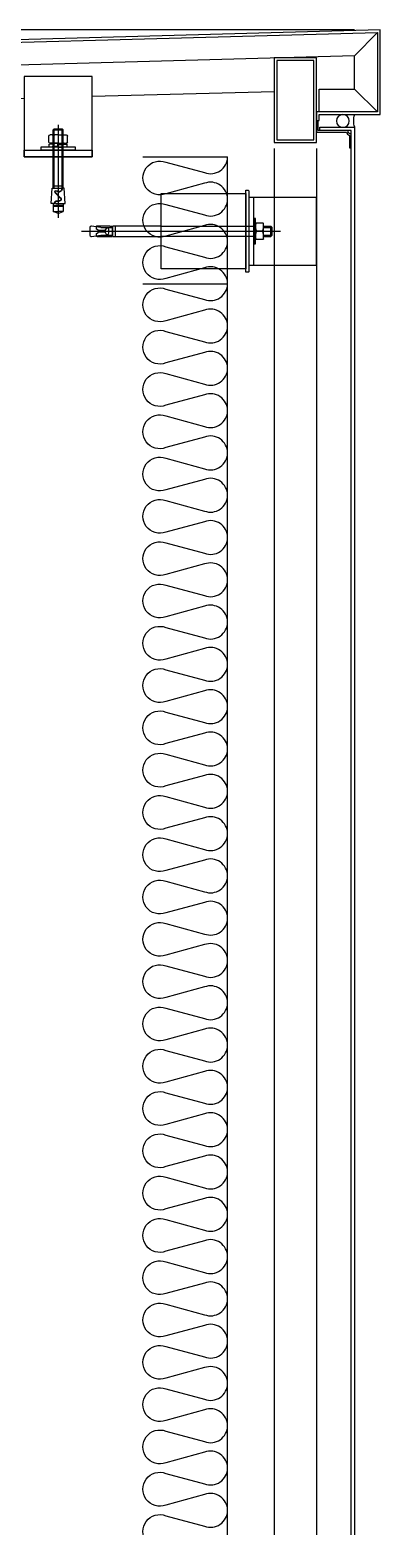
# Model space of a CAD drawing. Header units: millimetres. Extents: x -1320 to 172218, y -4077 to 50350.
# Drawn here: x 17567 to 17980, y 48581 to 50350 of the extents above; entities that cross this region are included whole.
import ezdxf

# ---------------------------------------------------------------- set-up
doc = ezdxf.new("R2010")
doc.units = ezdxf.units.MM
doc.header["$LTSCALE"] = 60
for name, color, linetype in [('0-Sheet', 7, 'Continuous'), ('A-ELE-8', 8, 'Continuous'), ('A-ETC-8', 8, 'Continuous'), ('A-FIN', 6, 'Continuous'), ('A-FIN-9', 7, 'Continuous'), ('INSUL', 8, 'Continuous'), ('ISL', 251, 'Continuous')]:
    doc.layers.add(name, color=color, linetype=linetype)

# ---------------------------------------------------------------- blocks, each defined once
blk = doc.blocks.new('너트 M12')
for p, q in [((-9, 0), (9, 0)), ((-9.5, -9), (-9.5, -0.5)), ((9, -9.5), (-9, -9.5)), ((0, -8.3), (0, -1.2)), ((9.5, -0.5), (9.5, -9))]:
    blk.add_line(p, q)
for centre, start, end in [((-9, -0.5), 90, 180), ((-9, -9), 180, 270), ((9, -0.5), 0, 90), ((9, -9), 270, 0)]:
    blk.add_arc(centre, 0.5, start, end)
at = {"extrusion": (0, 0, -1)}
for centre, major_axis, ratio, start_param, end_param in [((-4.8, -0.9), (-4.75, 0.31), 0.185359, -0.024388, 3.141593), ((4.8, -0.9), (4.75, 0.31), 0.185108, 3.141593, 6.30754), ((-4.8, -8.6), (4.75, 0.31), 0.187111, 0, 3.166211), ((4.8, -8.6), (-4.75, 0.31), 0.185991, 3.117121, 6.283185)]:
    blk.add_ellipse(centre, major_axis=major_axis, ratio=ratio, start_param=start_param, end_param=end_param, dxfattribs=at)
blk = doc.blocks.new('A$C4fb6b26a')
at = {"layer": 'A-ETC-8'}
for p, q in [((-80, 0), (-80, -80)), ((-265.5, -34), (-266, -34)), ((-254.5, -35.5), (-265.5, -34)), ((-260.1, -34.8), (-260.1, -36.5)), ((-244.1, -33.8), (-259.1, -33.8)), ((-244.1, -33.8), (-241.1, -33.8)), ((-241.1, -33.8), (-241.1, -46.2)), ((-240.5, -46), (-240.5, -34)), ((-237.5, -34), (-240.5, -34)), ((-237.5, -46), (-237.5, -34)), ((-183.5, -34), (-237.5, -34)), ((-183.5, -34), (-74, -34)), ((-62.5, -34), (-54, -34)), ((-54, -46), (-54, -34)), ((-52.5, -35.5), (-54, -34)), ((-277.5, -40), (-42.5, -40)), ((-267.5, -35.5), (-267.5, -44.5)), ((-266, -46), (-265.5, -46)), ((-265.5, -46), (-254.5, -44.5)), ((-260.1, -43.5), (-260.1, -45.2)), ((-259.6, -37.3), (-257.8, -38.5)), ((-259.6, -42.7), (-257.8, -41.5)), ((-259.1, -46.2), (-244.1, -46.2)), ((-249.6, -39), (-256.2, -39)), ((-249.6, -41), (-256.2, -41)), ((-254.5, -35.5), (-240.5, -35.5)), ((-254.5, -44.5), (-240.5, -44.5)), ((-249.1, -38.5), (-249.1, -38)), ((-249.1, -42), (-249.1, -41.5)), ((-245.1, -42), (-245.1, -38)), ((-244.1, -46.2), (-241.1, -46.2)), ((-240.5, -46), (-237.5, -46)), ((-237.5, -46), (-183.5, -46)), ((-74, -46), (-183.5, -46)), ((-62.7, -44.5), (-52.5, -44.5)), ((-62.5, -35.5), (-52.5, -35.5)), ((-62.5, -46), (-54, -46)), ((-52.5, -44.5), (-54, -46)), ((-52.5, -44.5), (-52.5, -35.5))]:
    blk.add_line(p, q, dxfattribs=at)
for points in [[(-83.5, 4.5), (-83.5, -84.5), (-183.5, -84.5), (-183.5, 4.5)], [(-80, -80), (-74, -80), (-74, 0), (-80, 0)], [(-74, -25), (-74, -55), (-72, -55), (-72, -25)]]:
    blk.add_lwpolyline(points, close=True, dxfattribs=at)
blk.add_lwpolyline([(-80, 7.5), (-80, -87.5, -0.414214), (-81, -88.5), (-83.5, -88.5), (-83.5, 8.5), (-81, 8.5, -0.414214)], format="xyb", close=True, dxfattribs=at)
blk.add_lwpolyline([(-80, -80), (0, -80), (0, 0), (-80, 0)], dxfattribs=at)
for centre, radius, start, end in [((-266, -35.5), 1.5, 90, 180), ((-259.1, -34.8), 1, 90, 180), ((-266, -44.5), 1.5, 180, 270), ((-259.1, -36.5), 1, 180, 236.3099), ((-259.1, -43.5), 1, 123.6901, 180), ((-259.1, -45.2), 1, 180, 270), ((-256.2, -36), 3, 236.3099, 270), ((-256.2, -44), 3, 90, 123.6901), ((-249.6, -38.5), 0.5, 270, 0), ((-249.6, -41.5), 0.5, 0, 90), ((-247.1, -38), 2, 90, 180), ((-247.1, -42), 2, 180, 270), ((-247.1, -38), 2, 0, 90), ((-247.1, -42), 2, 270, 0)]:
    blk.add_arc(centre, radius, start, end, dxfattribs=at)
at = {"layer": 'A-ETC-8', "xscale": -1, "rotation": 90}
blk.add_blockref('너트 M12', (-72, -40), dxfattribs=at)
blk = doc.blocks.new('A$C632c858f')
at = {"layer": 'A-ETC-8'}
blk.add_arc((-2.8, 0), 24, 341.8248, 18.1752, dxfattribs=at)
blk.add_ellipse((34, 0), major_axis=(7.59, 0), ratio=0.987937, dxfattribs=at)
blk = doc.blocks.new('A$Cae507117')
at = {"layer": 'A-ETC-8'}
for points in [[(-50, 0), (-50, -50), (0, -50), (0, 0)], [(-46.8, -3.2), (-46.8, -46.8), (-3.2, -46.8), (-3.2, -3.2)]]:
    blk.add_lwpolyline(points, close=True, dxfattribs=at)
blk = doc.blocks.new('A$C74a2a393')
at = {"layer": 'A-ETC-8', "elevation": 0}
for points in [[(-50, -100), (-50, 0), (0, 0), (0, -100)], [(-46.8, -96.8), (-46.8, -3.2), (-3.2, -3.2), (-3.2, -96.8)]]:
    blk.add_lwpolyline(points, close=True, dxfattribs=at)
blk = doc.blocks.new('M12-STUD ANCHOR')
at = {"layer": 'A-ETC-8'}
for p, q in [((28.7, 54.2), (28.7, -55.8)), ((17.8, 33.7), (17.8, 40.7)), ((28.7, 42.2), (19.2, 42.2)), ((22.7, 48), (23.9, 49.2)), ((34.7, 48), (22.7, 48)), ((22.7, -20.8), (22.7, 48)), ((23.3, 33.7), (23.3, 40.7)), ((33.5, 49.2), (23.9, 49.2)), ((23.9, -20.8), (23.9, 49.2)), ((28.7, 42.2), (38.2, 42.2)), ((33.5, 49.2), (34.7, 48)), ((33.5, -20.8), (33.5, 49.2)), ((34.2, 33.7), (34.2, 40.7)), ((34.7, -20.8), (34.7, 48)), ((39.7, 33.7), (39.7, 40.7)), ((28.2, 30.2), (18, 31.2)), ((18, 28.2), (18, 31.2)), ((18, 31.2), (29.2, 31.2)), ((28.2, 27.2), (18, 28.2)), ((28.7, 32.2), (19.2, 32.2)), ((28.2, 27.2), (28.2, 30.2)), ((39.5, 28.2), (28.2, 28.2)), ((28.7, 32.2), (38.2, 32.2)), ((29.2, 29.2), (29.2, 32.2)), ((39.5, 31.2), (29.2, 32.2)), ((39.5, 28.2), (29.2, 29.2)), ((39.5, 28.2), (39.5, 31.2)), ((20.5, -38.8), (21.7, -20.8)), ((21.7, -20.8), (24.3, -20.8)), ((22.7, -18.4), (34.7, -18.4)), ((28.7, -20.8), (24.8, -20.8)), ((25.8, -32.3), (32, -26.1)), ((26.2, -32.6), (32.3, -26.5)), ((35.7, -20.8), (28.7, -20.8)), ((36.9, -38.8), (35.7, -20.8)), ((28.7, -38.8), (20.5, -38.8)), ((22.7, -38.8), (22.7, -48.4)), ((22.7, -41.2), (34.7, -41.2)), ((22.7, -42.4), (34.7, -42.4)), ((22.7, -48.4), (28.7, -48.4)), ((28.7, -50.8), (22.7, -48.4)), ((31.1, -35.9), (27.5, -35.9)), ((31.1, -36.4), (27.5, -36.4)), ((31.1, -38.8), (28.7, -38.8)), ((28.7, -50.8), (34.7, -48.4)), ((34.7, -48.4), (28.7, -48.4)), ((32.3, -38.8), (36.9, -38.8)), ((34.7, -38.8), (34.7, -48.4))]:
    blk.add_line(p, q, dxfattribs=at)
for centre, radius, start, end in [((19.2, 40.7), 1.47, 90, 180), ((21.8, 40.7), 1.47, 360, 90), ((24.7, 40.7), 1.47, 90, 180), ((32.8, 40.7), 1.47, 360, 90), ((35.7, 40.7), 1.47, 90, 180), ((38.2, 40.7), 1.47, 360, 90), ((19.2, 33.7), 1.47, 180, 270), ((21.8, 33.7), 1.47, 270, 360), ((24.7, 33.7), 1.47, 180, 270), ((32.8, 33.7), 1.47, 270, 360), ((35.7, 33.7), 1.47, 180, 270), ((38.2, 33.7), 1.47, 270, 360), ((27.7, -21.9), 3.6, 161.9622, 315), ((27.7, -21.9), 3.12, 159.0667, 315), ((27.5, -34), 2.4, 135, 270), ((27.5, -34), 1.92, 135, 270), ((31.1, -25.3), 1.68, 315, 135), ((31.1, -25.3), 1.2, 315, 135), ((31.1, -37.6), 1.68, 314.4153, 90), ((31.1, -37.6), 1.2, 270, 90)]:
    blk.add_arc(centre, radius, start, end, dxfattribs=at)
blk = doc.blocks.new('A$Ca447c92b')
at = {"layer": '0-Sheet'}
for p, q in [((405, 50, 0), (405, 42.8, 0)), ((405, 42.8, 0), (408, 42.8, 0))]:
    blk.add_line(p, q, dxfattribs=at)
at = {"layer": 'A-ETC-8'}
for p, q in [((450, 119.2, 0), (477, 146.9, 0)), ((-220, 100.9, 0), (-247, 127, 0)), ((-220, 100.9, 0), (-220, -117)), ((355, 77, 0), (140, 71.2, 0)), ((408, 53, 0), (408, 80, 0)), ((477, 53, 0), (450, 80, 0)), ((60, 69.1, 0), (-170, 63.1, 0))]:
    blk.add_line(p, q, dxfattribs=at)
at = {"layer": 'A-ETC-8', "elevation": 0}
blk.add_lwpolyline([(408, 80), (450, 80), (450, 119.2), (-220, 100.9)], dxfattribs=at)
for points in [[(140, 94.8), (60, 94.8), (60, 0), (140, 0)], [(140, 8), (140, 0), (60, 0), (60, 8)], [(120, 8), (80, 8), (80, 12), (120, 12)], [(-200, -120), (-230, -120), (-230, -117), (-203, -117), (-203, -90), (-200, -90)]]:
    blk.add_lwpolyline(points, close=True, dxfattribs=at)
at = {"layer": 'A-ETC-8'}
blk.add_arc((-210, -213.7), 64.5, 81.0843, 98.9157, dxfattribs=at)
at = {"layer": 'A-ETC-8', "extrusion": (0, 0, -1)}
blk.add_ellipse((-210, -133.5), major_axis=(0, 10), ratio=0.999542, dxfattribs=at)
at = {"layer": 'A-FIN-9', "elevation": 0}
blk.add_lwpolyline([(408, 42.8), (408, 50), (480, 50), (480, 150), (-250, 130), (-250, -150), (-220, -150), (-220, -123), (-208, -123), (-208, -120), (-223, -120), (-223, -147), (-247, -147), (-247, 127.1), (477, 146.9), (477, 53), (405, 53), (405, 42.8)], close=True, dxfattribs=at)
at = {"layer": 'A-ETC-8', "xscale": -1}
for name, p in [('A$C74a2a393', (355, 116.9, 0)), ('A$Cae507117', (-220, 100.9, 0)), ('M12-STUD ANCHOR', (128.7, -16.2, 0)), ('A$C632c858f', (470.1, 42.5, 0))]:
    blk.add_blockref(name, p, dxfattribs=at)

msp = doc.modelspace()

# ---------------------------------------------------------------- linework, layer by layer
at = {"layer": 'A-ELE-8'}
msp.add_line((17950, 50350), (12650, 50350), dxfattribs=at)
at = {"layer": 'A-ETC-8'}
for p, q in [((17855, 50209.7, 0), (17855, 46252.4, 0)), ((17905, 50209.7, 0), (17905, 46252.4, 0))]:
    msp.add_line(p, q, dxfattribs=at)
at = {"layer": 'A-ETC-8', "elevation": 0}
msp.add_lwpolyline([(17942, 50231), (17907, 50231), (17907, 50242), (17905, 50242), (17905, 50229), (17940.3, 50229, 0.226541), (17944, 50225.3), (17944, 50210.7), (17946, 50210.7), (17946, 50227, -0.414214)], format="xyb", close=True, dxfattribs=at)
at = {"layer": 'A-FIN', "elevation": 0}
msp.add_lwpolyline([(17909, 50231), (17909, 50235), (17950, 50235), (17950.3, 46252.4), (17905, 46252.4), (17905, 46256.4), (17946.3, 46256.4), (17946, 50231), (17909, 50231)], close=True, dxfattribs=at)
at = {"layer": 'INSUL'}
for p, q in [((17700, 50200), (17800, 50200)), ((17800, 46252.4), (17800, 50200)), ((17700, 50050, 0), (17800, 50050, 0))]:
    msp.add_line(p, q, dxfattribs=at)
at = {"layer": 'ISL', "elevation": 0}
msp.add_lwpolyline([(17727.1, 48556.3, -1.449198), (17727.1, 48593.7), (17772.9, 48581.3, 0.524856), (17800, 48600, 0.524856), (17772.9, 48618.7), (17727.1, 48606.3, -1.449198), (17727.1, 48643.7), (17772.9, 48631.3, 0.524856), (17800, 48650, 0.524856), (17772.9, 48668.7), (17727.1, 48656.3, -1.449198), (17727.1, 48693.7), (17772.9, 48681.3, 0.524856), (17800, 48700, 0.524856), (17772.9, 48718.7), (17727.1, 48706.3, -1.449198), (17727.1, 48743.7), (17772.9, 48731.3, 0.524856), (17800, 48750, 0.524856), (17772.9, 48768.7), (17727.1, 48756.3, -1.449198), (17727.1, 48793.7), (17772.9, 48781.3, 0.524856), (17800, 48800, 0.524856), (17772.9, 48818.7), (17727.1, 48806.3, -1.449198), (17727.1, 48843.7), (17772.9, 48831.3, 0.524856), (17800, 48850, 0.524856), (17772.9, 48868.7), (17727.1, 48856.3, -1.449198), (17727.1, 48893.7), (17772.9, 48881.3, 0.524856), (17800, 48900, 0.524856), (17772.9, 48918.7), (17727.1, 48906.3, -1.449198), (17727.1, 48943.7), (17772.9, 48931.3, 0.524856), (17800, 48950, 0.524856), (17772.9, 48968.7), (17727.1, 48956.3, -1.449198), (17727.1, 48993.7), (17772.9, 48981.3, 0.524856), (17800, 49000, 0.524856), (17772.9, 49018.7), (17727.1, 49006.3, -1.449198), (17727.1, 49043.7), (17772.9, 49031.3, 0.524856), (17800, 49050, 0.524856), (17772.9, 49068.7), (17727.1, 49056.3, -1.449198), (17727.1, 49093.7), (17772.9, 49081.3, 0.524856), (17800, 49100, 0.524856), (17772.9, 49118.7), (17727.1, 49106.3, -1.449198), (17727.1, 49143.7), (17772.9, 49131.3, 0.524856), (17800, 49150, 0.524856), (17772.9, 49168.7), (17727.1, 49156.3, -1.449198), (17727.1, 49193.7), (17772.9, 49181.3, 0.524856), (17800, 49200, 0.524856), (17772.9, 49218.7), (17727.1, 49206.3, -1.449198), (17727.1, 49243.7), (17772.9, 49231.3, 0.524856), (17800, 49250, 0.524856), (17772.9, 49268.7), (17727.1, 49256.3, -1.449198), (17727.1, 49293.7), (17772.9, 49281.3, 0.524856), (17800, 49300, 0.524856), (17772.9, 49318.7), (17727.1, 49306.3, -1.449198), (17727.1, 49343.7), (17772.9, 49331.3, 0.524856), (17800, 49350, 0.524856), (17772.9, 49368.7), (17727.1, 49356.3, -1.449198), (17727.1, 49393.7), (17772.9, 49381.3, 0.524856), (17800, 49400, 0.524856), (17772.9, 49418.7), (17727.1, 49406.3, -1.449198), (17727.1, 49443.7), (17772.9, 49431.3, 0.524856), (17800, 49450, 0.524856), (17772.9, 49468.7), (17727.1, 49456.3, -1.449198), (17727.1, 49493.7), (17772.9, 49481.3, 0.524856), (17800, 49500, 0.524856), (17772.9, 49518.7), (17727.1, 49506.3, -1.449198), (17727.1, 49543.7), (17772.9, 49531.3, 0.524856), (17800, 49550, 0.524856), (17772.9, 49568.7), (17727.1, 49556.3, -1.449198), (17727.1, 49593.7), (17772.9, 49581.3, 0.524856), (17800, 49600, 0.524856), (17772.9, 49618.7), (17727.1, 49606.3, -1.449198), (17727.1, 49643.7), (17772.9, 49631.3, 0.524856), (17800, 49650, 0.524856), (17772.9, 49668.7), (17727.1, 49656.3, -1.449198), (17727.1, 49693.7), (17772.9, 49681.3, 0.524856), (17800, 49700, 0.524856), (17772.9, 49718.7), (17727.1, 49706.3, -1.449198), (17727.1, 49743.7), (17772.9, 49731.3, 0.524856), (17800, 49750, 0.524856), (17772.9, 49768.7), (17727.1, 49756.3, -1.449198), (17727.1, 49793.7), (17772.9, 49781.3, 0.524856), (17800, 49800, 0.524856), (17772.9, 49818.7), (17727.1, 49806.3, -1.449198), (17727.1, 49843.7), (17772.9, 49831.3, 0.524856), (17800, 49850, 0.524856), (17772.9, 49868.7), (17727.1, 49856.3, -1.449198), (17727.1, 49893.7), (17772.9, 49881.3, 0.524856), (17800, 49900, 0.524856), (17772.9, 49918.7), (17727.1, 49906.3, -1.449198), (17727.1, 49943.7), (17772.9, 49931.3, 0.524856), (17800, 49950, 0.524856), (17772.9, 49968.7), (17727.1, 49956.3, -1.449198), (17727.1, 49993.7), (17772.9, 49981.3, 0.524856), (17800, 50000, 0.524856), (17772.9, 50018.7), (17727.1, 50006.3, -1.449198), (17727.1, 50043.7), (17772.9, 50031.3, 0.524856), (17800, 50050, 0.524856), (17772.9, 50068.7), (17727.1, 50056.3, -1.449198), (17727.1, 50093.7), (17772.9, 50081.3, 0.524856), (17800, 50100, 0.524856), (17772.9, 50118.7), (17727.1, 50106.3, -1.449198), (17727.1, 50143.7), (17772.9, 50131.3, 0.524856), (17800, 50150, 0.524856), (17772.9, 50168.7), (17727.1, 50156.3, -1.449198), (17727.1, 50193.7), (17772.9, 50181.3, 0.524807), (17800, 50200, 0.524807)], format="xyb", dxfattribs=at)

# ---------------------------------------------------------------- block references
at = {"layer": '0-Sheet'}
msp.add_blockref('A$Ca447c92b', (17500, 50200, 0), dxfattribs=at)
at = {"layer": 'A-ETC-8'}
msp.add_blockref('A$C4fb6b26a', (17905, 50152, 0), dxfattribs=at)

doc.saveas('drawing.dxf')
